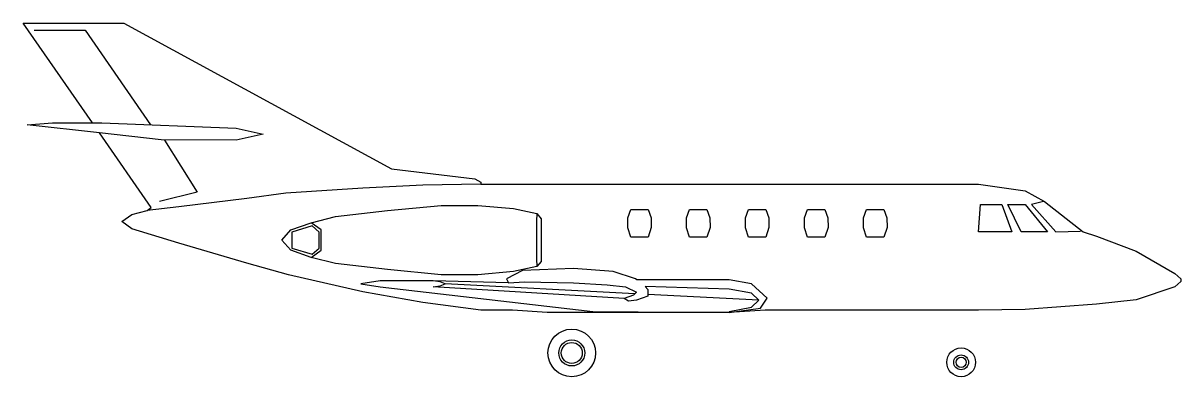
# Model space of a CAD drawing. Header units: millimetres. Extents: x -2758.6 to -2734.3, y 1498.9 to 1506.4.
import ezdxf

# ---------------------------------------------------------------- set-up
doc = ezdxf.new("R2010")
doc.units = ezdxf.units.MM
doc.header["$LTSCALE"] = 10
doc.layers.add('Aeronaves', color=2, linetype='Continuous')

msp = doc.modelspace()

# ---------------------------------------------------------------- linework, layer by layer
at = {"layer": 'Aeronaves'}
for p, q in [((-2755.611, 1503.909), (-2754.928, 1502.82)), ((-2754.928, 1502.82), (-2755.719, 1502.626)), ((-2745.734, 1500.69), (-2749.712, 1500.897)), ((-2743.129, 1500.555), (-2745.456, 1500.675))]:
    msp.add_line(p, q, dxfattribs=at)
for points in [[(-2734.259, 1501), (-2734.259, 1500.948), (-2734.387, 1500.833), (-2735.198, 1500.56), (-2736.033, 1500.469), (-2737.53, 1500.361), (-2738.513, 1500.341), (-2742.992, 1500.341), (-2743.749, 1500.297), (-2747.574, 1500.297), (-2748.301, 1500.341), (-2748.965, 1500.341), (-2750.183, 1500.508), (-2751.444, 1500.727), (-2753.004, 1501.088), (-2753.881, 1501.327), (-2755.311, 1501.747), (-2756.297, 1502.054), (-2756.51, 1502.204), (-2756.297, 1502.354), (-2755.975, 1502.435), (-2755.889, 1502.499), (-2756.98, 1504.069), (-2758.498, 1504.231), (-2757.962, 1504.273), (-2757.127, 1504.275), (-2758.582, 1506.368), (-2756.466, 1506.368), (-2750.844, 1503.312), (-2749.093, 1503.098), (-2748.965, 1503.034), (-2748.965, 1502.99), (-2738.513, 1502.99), (-2737.53, 1502.85), (-2737.122, 1502.626), (-2736.311, 1501.985), (-2736.033, 1501.897), (-2735.198, 1501.582), (-2734.387, 1501.11)], [(-2747.702, 1502.263), (-2747.702, 1501.366), (-2747.788, 1501.26), (-2748.279, 1501.152), (-2749.029, 1501.088), (-2749.798, 1501.088), (-2750.93, 1501.194), (-2752.019, 1501.324), (-2752.532, 1501.452), (-2752.957, 1501.604), (-2753.147, 1501.816), (-2752.957, 1502.027), (-2752.532, 1502.179), (-2752.019, 1502.307), (-2750.93, 1502.435), (-2749.798, 1502.543), (-2749.029, 1502.543), (-2748.279, 1502.476), (-2747.788, 1502.371)], [(-2745.451, 1502.457), (-2745.387, 1502.285), (-2745.385, 1502.076), (-2745.451, 1501.879), (-2745.815, 1501.879), (-2745.879, 1502.071), (-2745.879, 1502.285), (-2745.815, 1502.457)], [(-2744.218, 1502.457), (-2744.154, 1502.285), (-2744.151, 1502.076), (-2744.218, 1501.879), (-2744.581, 1501.879), (-2744.645, 1502.071), (-2744.645, 1502.285), (-2744.581, 1502.457)], [(-2742.979, 1502.457), (-2742.916, 1502.285), (-2742.913, 1502.076), (-2742.979, 1501.879), (-2743.343, 1501.879), (-2743.407, 1502.071), (-2743.407, 1502.285), (-2743.343, 1502.457)], [(-2741.739, 1502.457), (-2741.675, 1502.285), (-2741.672, 1502.076), (-2741.739, 1501.879), (-2742.102, 1501.879), (-2742.166, 1502.071), (-2742.166, 1502.285), (-2742.102, 1502.457)], [(-2740.498, 1502.457), (-2740.434, 1502.285), (-2740.432, 1502.076), (-2740.498, 1501.879), (-2740.861, 1501.879), (-2740.925, 1502.071), (-2740.925, 1502.285), (-2740.861, 1502.457)], [(-2738.468, 1502.562), (-2738.021, 1502.562), (-2737.807, 1501.985), (-2738.513, 1501.985)], [(-2737.53, 1502.562), (-2737.058, 1501.985), (-2737.613, 1501.985), (-2737.891, 1502.562)], [(-2752.365, 1501.98), (-2752.51, 1502.115), (-2752.935, 1501.98), (-2752.935, 1501.648), (-2752.51, 1501.516), (-2752.365, 1501.648)], [(-2743.749, 1500.297), (-2743.088, 1500.383), (-2742.948, 1500.594), (-2743.279, 1500.897), (-2743.749, 1500.983), (-2745.687, 1500.983), (-2745.714, 1501.002), (-2746.186, 1501.152), (-2747.019, 1501.216), (-2748.088, 1501.174), (-2748.429, 1501.002), (-2748.387, 1500.916), (-2749.97, 1500.96), (-2751.08, 1500.96), (-2751.486, 1500.897), (-2751.08, 1500.833), (-2746.613, 1500.319)]]:
    msp.add_lwpolyline(points, close=True, dxfattribs=at)
for points in [[(-2758.348, 1506.219), (-2757.279, 1506.219), (-2755.908, 1504.236)], [(-2757.127, 1504.275), (-2756.926, 1504.273), (-2754.107, 1504.167), (-2753.537, 1504.037), (-2754.107, 1503.909), (-2755.685, 1503.916), (-2756.98, 1504.069)], [(-2748.965, 1502.99), (-2750.183, 1502.968), (-2751.444, 1502.902), (-2753.063, 1502.801), (-2753.881, 1502.69), (-2755.311, 1502.511), (-2755.975, 1502.435)], [(-2737.144, 1502.626), (-2737.4, 1502.562), (-2736.888, 1501.985), (-2736.368, 1502.002)], [(-2752.532, 1501.452), (-2752.324, 1501.604), (-2752.324, 1502.027), (-2752.532, 1502.179)], [(-2747.788, 1502.371), (-2747.795, 1502.209), (-2747.795, 1501.422), (-2747.788, 1501.26)], [(-2743.749, 1500.319), (-2743.279, 1500.405), (-2743.129, 1500.555), (-2743.279, 1500.702), (-2743.749, 1500.788), (-2745.515, 1500.838), (-2745.456, 1500.781), (-2745.459, 1500.639), (-2745.694, 1500.555), (-2745.864, 1500.533), (-2745.957, 1500.587), (-2749.97, 1500.833), (-2749.82, 1500.852), (-2749.712, 1500.897), (-2749.82, 1500.938), (-2749.97, 1500.96)], [(-2748.387, 1500.916), (-2748.046, 1500.938), (-2747.019, 1500.916), (-2746.314, 1500.874), (-2745.928, 1500.833), (-2745.694, 1500.725), (-2745.758, 1500.661), (-2745.957, 1500.587)]]:
    msp.add_lwpolyline(points, dxfattribs=at)
for centre, radius in [((-2747.056, 1499.445), 0.5), ((-2747.056, 1499.445), 0.273), ((-2747.056, 1499.445), 0.22), ((-2738.875, 1499.249), 0.302), ((-2738.875, 1499.249), 0.156), ((-2738.875, 1499.249), 0.107)]:
    msp.add_circle(centre, radius, dxfattribs=at)

doc.saveas('drawing.dxf')
